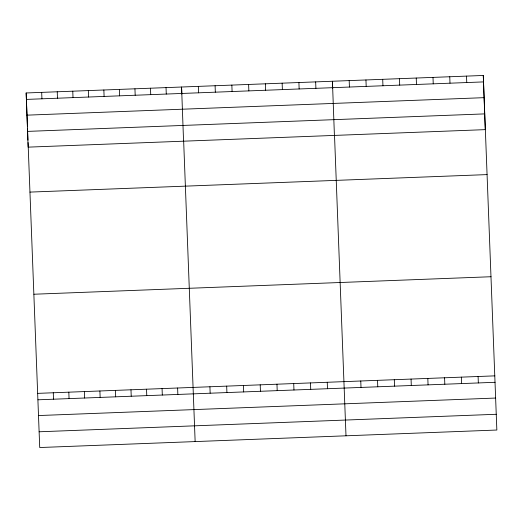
<?xml version="1.0" encoding="UTF-8"?>
<svg xmlns="http://www.w3.org/2000/svg" width="523" height="523" viewBox="0 0 523 523"><rect width="100%" height="100%" fill="white"/><g stroke="black" fill="none" stroke-linecap="round" stroke-linejoin="round"><path stroke-width="0.78" d="M483.278 75.469L485.266 129.639L28.137 147.14L26.15 92.97L483.278 75.469L496.85 430.03L39.722 447.531L28.059 142.537M26.385 99.409L483.514 81.908M26.961 115.158L484.095 97.664M27.556 131.391L484.69 113.89M29.974 192.098L487.103 174.597M33.91 294.233L491.038 276.732M37.734 393.361L494.863 375.86M37.97 399.801L495.098 382.3M38.545 415.55L495.68 398.049M39.14 431.782L496.275 414.281M332.7 88.328L332.425 81.242L334.413 135.418M334.524 135.529L345.997 435.803M181.847 94.101L181.573 87.021L183.56 141.19M183.665 141.302L195.144 441.582M26.15 92.97L27.458 126.801M27.516 128.37L27.967 140.171M478.1 376.501L478.336 382.941M466.516 76.11L466.758 82.549M461.338 377.142L461.574 383.581M449.76 76.75L449.996 83.19M444.576 377.783L444.818 384.222M432.998 77.397L433.234 83.837M427.821 378.423L428.056 384.863M416.236 78.038L416.471 84.478M411.058 379.07L411.294 385.51M399.474 78.679L399.709 85.118M394.296 379.711L394.532 386.151M382.712 79.319L382.947 85.759M377.534 380.352L377.769 386.791M365.95 79.96L366.185 86.4M360.772 380.992L361.007 387.432M349.187 80.601L349.423 87.04M327.248 382.274L327.483 388.713M315.663 81.889L315.905 88.328M310.485 382.914L310.721 389.36M298.908 82.529L299.143 88.969M293.723 383.562L293.965 390.001M282.145 83.17L282.381 89.61M276.968 384.202L277.203 390.642M265.383 83.811L265.619 90.25M260.206 384.843L260.441 391.282M248.621 84.451L248.856 90.891M243.443 385.484L243.679 391.923M231.859 85.092L232.094 91.532M226.681 386.124L226.917 392.564M215.097 85.739L215.332 92.179M209.919 386.765L210.154 393.204M198.335 86.38L198.57 92.819M177.617 388.007L177.853 394.447M166.033 87.616L166.268 94.055M162.071 388.602L162.307 395.042M150.487 88.21L150.729 94.65M146.532 389.197L146.767 395.636M134.947 88.805L135.182 95.245M130.985 389.792L131.221 396.231M119.407 89.4L119.643 95.84M115.446 390.387L115.681 396.826M103.861 89.995L104.097 96.435M99.906 390.982L100.141 397.421M88.322 90.59L88.557 97.03M84.36 391.577L84.595 398.016M72.775 91.185L73.011 97.624M68.82 392.172L69.056 398.611M57.236 91.78L57.471 98.219M53.274 392.766L53.509 399.206M41.69 92.375L41.932 98.814"/></g></svg>
